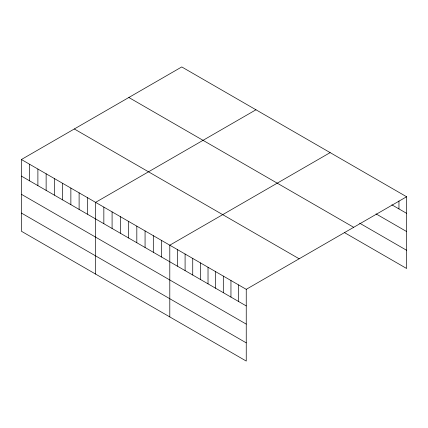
<?xml version="1.0" encoding="UTF-8"?>
<svg xmlns="http://www.w3.org/2000/svg" width="428" height="428" viewBox="0 0 428 428"><rect width="100%" height="100%" fill="white"/><g stroke="black" fill="none" stroke-linecap="round" stroke-linejoin="round"><path stroke-width="0.64" d="M21.4 159.521L246.244 289.333L246.244 361.061L21.4 231.243L21.4 159.521L181.756 66.939L406.6 196.757L406.6 268.479L344.347 232.538M255.955 109.782L95.599 202.358L95.599 274.086M330.154 152.619L169.798 245.196L169.798 316.923M246.244 289.333L406.6 196.757M391.855 204.819L406.6 213.331M376.019 213.877L406.6 231.532M359.638 223.17L406.6 250.278M128.839 97.493L353.683 227.305M74.317 128.972L299.161 258.785M21.4 176.101L246.244 305.913M21.4 194.296L246.244 324.108M21.4 213.048L246.244 342.86M398.955 200.962L398.955 208.918M238.599 284.92L238.599 301.499M230.954 280.506L230.954 297.085M223.309 276.092L223.309 292.672M215.664 271.678L215.664 288.258M208.024 267.265L208.024 283.844M200.379 262.851L200.379 279.43M192.734 258.437L192.734 275.017M185.089 254.023L185.089 270.603M177.443 249.61L177.443 266.189M161.554 240.44L161.554 257.014M153.31 235.678L153.31 252.258M145.065 230.917L145.065 247.496M136.821 226.161L136.821 242.735M128.577 221.399L128.577 237.979M120.332 216.638L120.332 233.217M112.088 211.881L112.088 228.456M103.844 207.12L103.844 223.7M87.355 197.602L87.355 214.177M79.11 192.841L79.11 209.42M70.866 188.079L70.866 204.659M62.622 183.318L62.622 199.897M54.377 178.562L54.377 195.141M46.133 173.8L46.133 190.38M37.889 169.039L37.889 185.618M29.644 164.282L29.644 180.862"/></g></svg>
